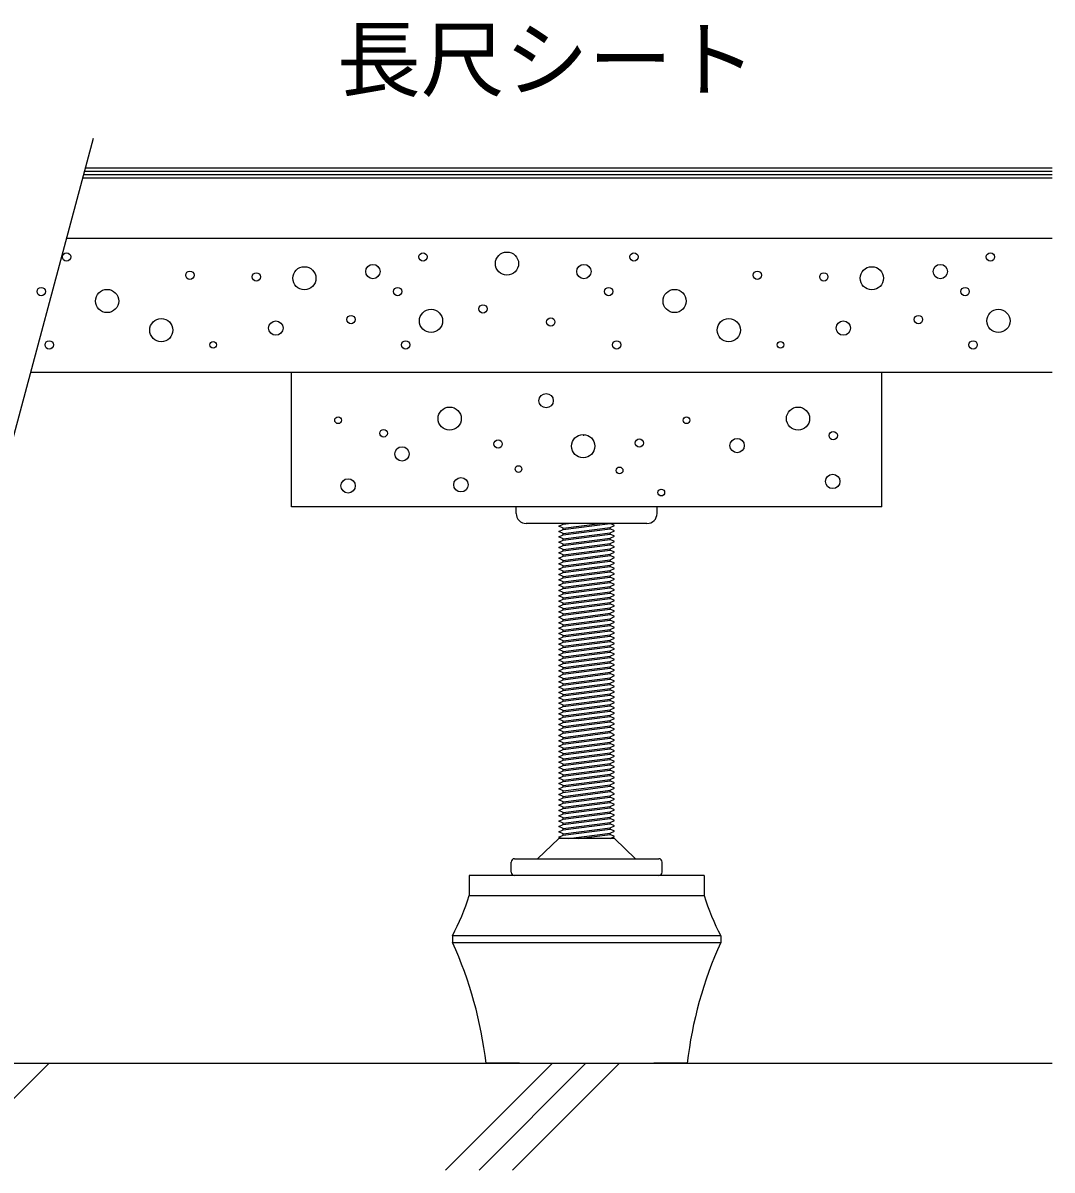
# Model space of a CAD drawing. Units: millimetres, scale not verified. Extents: x -688 to 687, y -487 to 475.
# Drawn here: x 255.2 to 408.6, y -66.7 to 104.4 of the extents above; entities that cross this region are included whole.
import ezdxf
from ezdxf.enums import TextEntityAlignment as Align

# ---------------------------------------------------------------- set-up
doc = ezdxf.new("R2010")
doc.units = ezdxf.units.MM
doc.header["$LTSCALE"] = 5
for name, color, linetype in [('1-1_中線', 7, 'Continuous'), ('1-2_太線１', 7, 'Continuous'), ('1-3_太線２', 7, 'Continuous'), ('1-4_細線', 7, 'Continuous'), ('1-6_文字', 7, 'Continuous'), ('1-9_ハッチ', 7, 'Continuous'), ('1-B_太線１', 7, 'Continuous'), ('1-D_細線', 7, 'Continuous')]:
    doc.layers.add(name, color=color, linetype=linetype)
doc.styles.add('ＭＳ ゴシック', font='')
doc.styles.get('ＭＳ ゴシック').set_extended_font_data('MS Gothic')

msp = doc.modelspace()

# ---------------------------------------------------------------- linework, layer by layer
at = {"layer": '1-1_中線'}
for p, q in [((408.616, 72.27), (261.652, 72.27)), ((408.616, 52.27), (256.293, 52.27))]:
    msp.add_line(p, q, dxfattribs=at)
at = {"layer": '1-2_太線１'}
for p, q in [((408.616, 82.27), (264.332, 82.27)), ((408.616, 82.77), (264.466, 82.77)), ((408.616, 81.27), (264.064, 81.27)), ((408.616, 81.77), (264.198, 81.77))]:
    msp.add_line(p, q, dxfattribs=at)
at = {"layer": '1-3_太線２'}
for p, q in [((408.616, 81.27), (264.064, 81.27)), ((408.616, 72.27), (261.652, 72.27))]:
    msp.add_line(p, q, dxfattribs=at)
at = {"layer": '1-4_細線'}
msp.add_line((265.644, 87.167), (247.505, 19.471), dxfattribs=at)
at = {"layer": '1-9_ハッチ'}
for p, q in [((243.159, -66.664), (259.093, -50.73)), ((334.127, -50.73), (318.193, -66.664)), ((323.193, -66.664), (339.127, -50.73)), ((328.193, -66.664), (344.127, -50.73))]:
    msp.add_line(p, q, dxfattribs=at)
for centre, radius in [((327.355, 68.526), 1.728), ((261.69, 69.519), 0.619), ((314.835, 69.519), 0.619), ((346.289, 69.519), 0.619), ((399.435, 69.519), 0.619), ((280.079, 66.793), 0.619), ((289.994, 66.538), 0.619), ((297.148, 66.339), 1.728), ((307.365, 67.344), 1.071), ((338.819, 67.344), 1.071), ((364.679, 66.793), 0.619), ((374.593, 66.538), 0.619), ((381.747, 66.339), 1.728), ((391.964, 67.344), 1.071), ((257.914, 64.352), 0.619), ((267.743, 62.947), 1.728), ((311.059, 64.352), 0.619), ((342.513, 64.352), 0.619), ((352.343, 62.947), 1.728), ((395.659, 64.352), 0.619), ((316.028, 59.98), 1.728), ((323.778, 61.769), 0.619), ((400.627, 59.98), 1.728), ((275.819, 58.601), 1.728), ((292.894, 58.903), 1.071), ((304.104, 60.179), 0.619), ((333.889, 59.821), 0.619), ((360.419, 58.601), 1.728), ((377.493, 58.903), 1.071), ((388.703, 60.179), 0.619), ((259.106, 56.403), 0.619), ((283.539, 56.413), 0.499), ((312.252, 56.403), 0.619), ((343.706, 56.403), 0.619), ((368.139, 56.413), 0.499), ((396.851, 56.403), 0.619)]:
    msp.add_circle(centre, radius, dxfattribs=at)
at = {"layer": '1-B_太線１'}
for p, q in [((295.229, 32.27), (295.229, 52.27)), ((383.229, 32.27), (383.229, 52.27)), ((338.799, 42.848), (338.799, 43.048)), ((383.229, 32.27), (295.229, 32.27)), ((349.729, 32.27), (328.729, 32.27)), ((328.729, 31.27), (328.729, 32.27)), ((349.729, 31.27), (349.729, 32.27)), ((348.229, 29.77), (330.229, 29.77)), ((335.729, 28.87), (342.729, 29.77)), ((335.729, 29.07), (341.173, 29.77)), ((335.729, 29.67), (336.507, 29.77)), ((343.379, 29.47), (342.729, 29.77)), ((342.729, 29.17), (343.379, 29.47)), ((342.729, 28.97), (342.729, 29.17)), ((335.079, 28.57), (335.729, 28.87)), ((335.729, 28.27), (335.079, 28.57)), ((335.079, 27.77), (335.729, 28.07)), ((335.729, 27.47), (335.079, 27.77)), ((335.729, 28.07), (342.729, 28.97)), ((335.729, 27.47), (342.729, 28.37)), ((335.729, 27.27), (342.729, 28.17)), ((335.729, 26.67), (342.729, 27.57)), ((335.729, 27.27), (335.729, 27.47)), ((343.379, 28.67), (342.729, 28.97)), ((342.729, 28.37), (343.379, 28.67)), ((342.729, 28.17), (342.729, 28.37)), ((343.379, 27.87), (342.729, 28.17)), ((342.729, 27.57), (343.379, 27.87)), ((342.729, 27.37), (342.729, 27.57)), ((335.079, 26.97), (335.729, 27.27)), ((335.729, 26.67), (335.079, 26.97)), ((335.079, 26.17), (335.729, 26.47)), ((335.729, 25.87), (335.079, 26.17)), ((335.079, 25.37), (335.729, 25.67)), ((335.729, 26.47), (342.729, 27.37)), ((335.729, 26.47), (335.729, 26.67)), ((335.729, 25.67), (342.729, 26.57)), ((335.729, 25.07), (342.729, 25.97)), ((335.729, 24.87), (342.729, 25.77)), ((343.379, 27.07), (342.729, 27.37)), ((342.729, 26.77), (343.379, 27.07)), ((342.729, 26.57), (342.729, 26.77)), ((343.379, 26.27), (342.729, 26.57)), ((342.729, 25.97), (343.379, 26.27)), ((342.729, 25.77), (342.729, 25.97)), ((343.379, 25.47), (342.729, 25.77)), ((335.729, 25.07), (335.079, 25.37)), ((335.079, 24.57), (335.729, 24.87)), ((335.729, 24.27), (335.079, 24.57)), ((335.079, 23.77), (335.729, 24.07)), ((335.729, 24.27), (342.729, 25.17)), ((335.729, 24.87), (335.729, 25.07)), ((335.729, 24.07), (342.729, 24.97)), ((335.729, 24.07), (335.729, 24.27)), ((335.729, 23.27), (342.729, 24.17)), ((342.729, 25.17), (343.379, 25.47)), ((342.729, 24.97), (342.729, 25.17)), ((343.379, 24.67), (342.729, 24.97)), ((342.729, 24.37), (343.379, 24.67)), ((342.729, 24.17), (342.729, 24.37)), ((343.379, 23.87), (342.729, 24.17)), ((335.729, 23.47), (335.079, 23.77)), ((335.079, 22.97), (335.729, 23.27)), ((335.729, 22.67), (335.079, 22.97)), ((335.079, 22.17), (335.729, 22.47)), ((335.729, 22.67), (342.729, 23.57)), ((335.729, 22.47), (342.729, 23.37)), ((335.729, 21.87), (342.729, 22.77)), ((335.729, 22.47), (335.729, 22.67)), ((335.729, 21.67), (342.729, 22.57)), ((342.729, 23.57), (343.379, 23.87)), ((342.729, 23.37), (342.729, 23.57)), ((343.379, 23.07), (342.729, 23.37)), ((342.729, 22.77), (343.379, 23.07)), ((342.729, 22.57), (342.729, 22.77)), ((343.379, 22.27), (342.729, 22.57)), ((342.729, 21.97), (343.379, 22.27)), ((335.729, 21.87), (335.079, 22.17)), ((335.079, 21.37), (335.729, 21.67)), ((335.729, 21.07), (335.079, 21.37)), ((335.079, 20.57), (335.729, 20.87)), ((335.729, 20.27), (335.079, 20.57)), ((335.729, 21.67), (335.729, 21.87)), ((335.729, 20.87), (342.729, 21.77)), ((335.729, 20.27), (342.729, 21.17)), ((335.729, 20.07), (342.729, 20.97)), ((342.729, 21.77), (342.729, 21.97)), ((343.379, 21.47), (342.729, 21.77)), ((342.729, 21.17), (343.379, 21.47)), ((342.729, 20.97), (342.729, 21.17)), ((343.379, 20.67), (342.729, 20.97)), ((342.729, 20.37), (343.379, 20.67)), ((335.079, 19.77), (335.729, 20.07)), ((335.729, 19.47), (335.079, 19.77)), ((335.079, 18.97), (335.729, 19.27)), ((335.729, 18.67), (335.079, 18.97)), ((335.729, 19.47), (342.729, 20.37)), ((335.729, 20.07), (335.729, 20.27)), ((335.729, 19.27), (342.729, 20.17)), ((335.729, 19.27), (335.729, 19.47)), ((335.729, 18.47), (342.729, 19.37)), ((342.729, 20.17), (342.729, 20.37)), ((343.379, 19.87), (342.729, 20.17)), ((342.729, 19.57), (343.379, 19.87)), ((342.729, 19.37), (342.729, 19.57)), ((343.379, 19.07), (342.729, 19.37)), ((342.729, 18.77), (343.379, 19.07)), ((335.079, 18.17), (335.729, 18.47)), ((335.729, 17.87), (335.079, 18.17)), ((335.079, 17.37), (335.729, 17.67)), ((335.729, 17.07), (335.079, 17.37)), ((335.729, 17.87), (342.729, 18.77)), ((335.729, 17.67), (342.729, 18.57)), ((335.729, 17.07), (342.729, 17.97)), ((335.729, 17.67), (335.729, 17.87)), ((335.729, 16.87), (342.729, 17.77)), ((342.729, 18.57), (342.729, 18.77)), ((343.379, 18.27), (342.729, 18.57)), ((342.729, 17.97), (343.379, 18.27)), ((342.729, 17.77), (342.729, 17.97)), ((343.379, 17.47), (342.729, 17.77)), ((342.729, 17.17), (343.379, 17.47)), ((342.729, 16.97), (342.729, 17.17)), ((335.079, 16.57), (335.729, 16.87)), ((335.729, 16.27), (335.079, 16.57)), ((335.079, 15.77), (335.729, 16.07)), ((335.729, 15.47), (335.079, 15.77)), ((335.729, 16.87), (335.729, 17.07)), ((335.729, 16.07), (342.729, 16.97)), ((335.729, 15.27), (342.729, 16.17)), ((343.379, 16.67), (342.729, 16.97)), ((342.729, 16.37), (343.379, 16.67)), ((342.729, 16.17), (342.729, 16.37)), ((343.379, 15.87), (342.729, 16.17)), ((342.729, 15.57), (343.379, 15.87)), ((342.729, 15.37), (342.729, 15.57)), ((335.079, 14.97), (335.729, 15.27)), ((335.729, 14.67), (335.079, 14.97)), ((335.079, 14.17), (335.729, 14.47)), ((335.729, 13.87), (335.079, 14.17)), ((335.729, 14.47), (342.729, 15.37)), ((335.729, 13.87), (342.729, 14.77)), ((335.729, 13.67), (342.729, 14.57)), ((335.729, 13.07), (342.729, 13.97)), ((335.729, 13.67), (335.729, 13.87)), ((335.729, 12.87), (342.729, 13.77)), ((343.379, 15.07), (342.729, 15.37)), ((342.729, 14.77), (343.379, 15.07)), ((342.729, 14.57), (342.729, 14.77)), ((343.379, 14.27), (342.729, 14.57)), ((342.729, 13.97), (343.379, 14.27)), ((342.729, 13.77), (342.729, 13.97)), ((343.379, 13.47), (342.729, 13.77)), ((335.079, 13.37), (335.729, 13.67)), ((335.729, 13.07), (335.079, 13.37)), ((335.079, 12.57), (335.729, 12.87)), ((335.729, 12.27), (335.079, 12.57)), ((335.079, 11.77), (335.729, 12.07)), ((335.729, 12.87), (335.729, 13.07)), ((335.729, 12.07), (342.729, 12.97)), ((335.729, 11.47), (342.729, 12.37)), ((335.729, 11.27), (342.729, 12.17)), ((342.729, 13.17), (343.379, 13.47)), ((342.729, 12.97), (342.729, 13.17)), ((343.379, 12.67), (342.729, 12.97)), ((342.729, 12.37), (343.379, 12.67)), ((342.729, 12.17), (342.729, 12.37)), ((343.379, 11.87), (342.729, 12.17)), ((335.729, 11.47), (335.079, 11.77)), ((335.079, 10.97), (335.729, 11.27)), ((335.729, 10.67), (335.079, 10.97)), ((335.079, 10.17), (335.729, 10.47)), ((335.729, 10.67), (342.729, 11.57)), ((335.729, 11.27), (335.729, 11.47)), ((335.729, 10.47), (342.729, 11.37)), ((335.729, 10.47), (335.729, 10.67)), ((335.729, 9.67), (342.729, 10.57)), ((342.729, 11.57), (343.379, 11.87)), ((342.729, 11.37), (342.729, 11.57)), ((343.379, 11.07), (342.729, 11.37)), ((342.729, 10.77), (343.379, 11.07)), ((342.729, 10.57), (342.729, 10.77)), ((343.379, 10.27), (342.729, 10.57)), ((342.729, 9.97), (343.379, 10.27)), ((335.729, 9.87), (335.079, 10.17)), ((335.079, 9.37), (335.729, 9.67)), ((335.729, 9.07), (335.079, 9.37)), ((335.079, 8.57), (335.729, 8.87)), ((335.729, 8.27), (335.079, 8.57)), ((335.729, 9.07), (342.729, 9.97)), ((335.729, 8.87), (342.729, 9.77)), ((335.729, 8.27), (342.729, 9.17)), ((335.729, 8.87), (335.729, 9.07)), ((335.729, 8.07), (342.729, 8.97)), ((342.729, 9.77), (342.729, 9.97)), ((343.379, 9.47), (342.729, 9.77)), ((342.729, 9.17), (343.379, 9.47)), ((342.729, 8.97), (342.729, 9.17)), ((343.379, 8.67), (342.729, 8.97)), ((342.729, 8.37), (343.379, 8.67)), ((335.079, 7.77), (335.729, 8.07)), ((335.729, 7.47), (335.079, 7.77)), ((335.079, 6.97), (335.729, 7.27)), ((335.729, 6.67), (335.079, 6.97)), ((335.729, 8.07), (335.729, 8.27)), ((335.729, 7.27), (342.729, 8.17)), ((335.729, 6.67), (342.729, 7.57)), ((335.729, 6.47), (342.729, 7.37)), ((342.729, 8.17), (342.729, 8.37)), ((343.379, 7.87), (342.729, 8.17)), ((342.729, 7.57), (343.379, 7.87)), ((342.729, 7.37), (342.729, 7.57)), ((343.379, 7.07), (342.729, 7.37)), ((342.729, 6.77), (343.379, 7.07)), ((335.079, 6.17), (335.729, 6.47)), ((335.729, 5.87), (335.079, 6.17)), ((335.079, 5.37), (335.729, 5.67)), ((335.729, 5.07), (335.079, 5.37)), ((335.729, 5.87), (342.729, 6.77)), ((335.729, 6.47), (335.729, 6.67)), ((335.729, 5.67), (342.729, 6.57)), ((335.729, 5.67), (335.729, 5.87)), ((335.729, 4.87), (342.729, 5.77)), ((335.729, 4.27), (342.729, 5.17)), ((342.729, 6.57), (342.729, 6.77)), ((343.379, 6.27), (342.729, 6.57)), ((342.729, 5.97), (343.379, 6.27)), ((342.729, 5.77), (342.729, 5.97)), ((343.379, 5.47), (342.729, 5.77)), ((342.729, 5.17), (343.379, 5.47)), ((342.729, 4.97), (342.729, 5.17)), ((335.079, 4.57), (335.729, 4.87)), ((335.729, 4.27), (335.079, 4.57)), ((335.079, 3.77), (335.729, 4.07)), ((335.729, 3.47), (335.079, 3.77)), ((335.729, 4.07), (342.729, 4.97)), ((335.729, 3.47), (342.729, 4.37)), ((335.729, 4.07), (335.729, 4.27)), ((335.729, 3.27), (342.729, 4.17)), ((335.729, 3.27), (335.729, 3.47)), ((343.379, 4.67), (342.729, 4.97)), ((342.729, 4.37), (343.379, 4.67)), ((342.729, 4.17), (342.729, 4.37)), ((343.379, 3.87), (342.729, 4.17)), ((342.729, 3.57), (343.379, 3.87)), ((342.729, 3.37), (342.729, 3.57)), ((335.079, 2.97), (335.729, 3.27)), ((335.729, 2.67), (335.079, 2.97)), ((335.079, 2.17), (335.729, 2.47)), ((335.729, 1.87), (335.079, 2.17)), ((335.729, 2.47), (342.729, 3.37)), ((335.729, 1.87), (342.729, 2.77)), ((335.729, 1.67), (342.729, 2.57)), ((335.729, 1.07), (342.729, 1.97)), ((335.729, 1.67), (335.729, 1.87)), ((335.729, 0.87), (342.729, 1.77)), ((343.379, 3.07), (342.729, 3.37)), ((342.729, 2.77), (343.379, 3.07)), ((342.729, 2.57), (342.729, 2.77)), ((343.379, 2.27), (342.729, 2.57)), ((342.729, 1.97), (343.379, 2.27)), ((342.729, 1.77), (342.729, 1.97)), ((343.379, 1.47), (342.729, 1.77)), ((335.079, 1.37), (335.729, 1.67)), ((335.729, 1.07), (335.079, 1.37)), ((335.079, 0.57), (335.729, 0.87)), ((335.729, 0.27), (335.079, 0.57)), ((335.079, -0.23), (335.729, 0.07)), ((335.729, 0.87), (335.729, 1.07)), ((335.729, 0.07), (342.729, 0.97)), ((335.729, -0.53), (342.729, 0.37)), ((335.729, -0.73), (342.729, 0.17)), ((342.729, 1.17), (343.379, 1.47)), ((342.729, 0.97), (342.729, 1.17)), ((343.379, 0.67), (342.729, 0.97)), ((342.729, 0.37), (343.379, 0.67)), ((342.729, 0.17), (342.729, 0.37)), ((343.379, -0.13), (342.729, 0.17)), ((335.729, -0.53), (335.079, -0.23)), ((335.079, -1.03), (335.729, -0.73)), ((335.729, -1.33), (335.079, -1.03)), ((335.079, -1.83), (335.729, -1.53)), ((335.729, -1.33), (342.729, -0.43)), ((335.729, -0.73), (335.729, -0.53)), ((335.729, -1.53), (342.729, -0.63)), ((335.729, -1.53), (335.729, -1.33)), ((335.729, -2.33), (342.729, -1.43)), ((342.729, -0.43), (343.379, -0.13)), ((342.729, -0.63), (342.729, -0.43)), ((343.379, -0.93), (342.729, -0.63)), ((342.729, -1.23), (343.379, -0.93)), ((342.729, -1.43), (342.729, -1.23)), ((343.379, -1.73), (342.729, -1.43)), ((335.729, -2.13), (335.079, -1.83)), ((335.079, -2.63), (335.729, -2.33)), ((335.729, -2.93), (335.079, -2.63)), ((335.079, -3.43), (335.729, -3.13)), ((335.729, -2.93), (342.729, -2.03)), ((335.729, -3.13), (342.729, -2.23)), ((335.729, -3.73), (342.729, -2.83)), ((335.729, -3.13), (335.729, -2.93)), ((335.729, -3.93), (342.729, -3.03)), ((342.729, -2.03), (343.379, -1.73)), ((342.729, -2.23), (342.729, -2.03)), ((343.379, -2.53), (342.729, -2.23)), ((342.729, -2.83), (343.379, -2.53)), ((342.729, -3.03), (342.729, -2.83)), ((343.379, -3.33), (342.729, -3.03)), ((342.729, -3.63), (343.379, -3.33)), ((335.729, -3.73), (335.079, -3.43)), ((335.079, -4.23), (335.729, -3.93)), ((335.729, -4.53), (335.079, -4.23)), ((335.079, -5.03), (335.729, -4.73)), ((335.729, -5.33), (335.079, -5.03)), ((335.729, -3.93), (335.729, -3.73)), ((335.729, -4.73), (342.729, -3.83)), ((335.729, -5.33), (342.729, -4.43)), ((335.729, -5.53), (342.729, -4.63)), ((342.729, -3.83), (342.729, -3.63)), ((343.379, -4.13), (342.729, -3.83)), ((342.729, -4.43), (343.379, -4.13)), ((342.729, -4.63), (342.729, -4.43)), ((343.379, -4.93), (342.729, -4.63)), ((342.729, -5.23), (343.379, -4.93)), ((335.079, -5.83), (335.729, -5.53)), ((335.729, -6.13), (335.079, -5.83)), ((335.079, -6.63), (335.729, -6.33)), ((335.729, -6.93), (335.079, -6.63)), ((335.729, -6.13), (342.729, -5.23)), ((335.729, -5.53), (335.729, -5.33)), ((335.729, -6.33), (342.729, -5.43)), ((335.729, -6.33), (335.729, -6.13)), ((335.729, -7.13), (342.729, -6.23)), ((335.729, -7.73), (342.729, -6.83)), ((342.729, -5.43), (342.729, -5.23)), ((343.379, -5.73), (342.729, -5.43)), ((342.729, -6.03), (343.379, -5.73)), ((342.729, -6.23), (342.729, -6.03)), ((343.379, -6.53), (342.729, -6.23)), ((342.729, -6.83), (343.379, -6.53)), ((342.729, -7.03), (342.729, -6.83)), ((335.079, -7.43), (335.729, -7.13)), ((335.729, -7.73), (335.079, -7.43)), ((335.079, -8.23), (335.729, -7.93)), ((335.729, -8.53), (335.079, -8.23)), ((335.729, -7.93), (342.729, -7.03)), ((335.729, -8.53), (342.729, -7.63)), ((335.729, -7.93), (335.729, -7.73)), ((335.729, -8.73), (342.729, -7.83)), ((335.729, -8.73), (335.729, -8.53)), ((343.379, -7.33), (342.729, -7.03)), ((342.729, -7.63), (343.379, -7.33)), ((342.729, -7.83), (342.729, -7.63)), ((343.379, -8.13), (342.729, -7.83)), ((342.729, -8.43), (343.379, -8.13)), ((342.729, -8.63), (342.729, -8.43)), ((335.079, -9.03), (335.729, -8.73)), ((335.729, -9.33), (335.079, -9.03)), ((335.079, -9.83), (335.729, -9.53)), ((335.729, -10.13), (335.079, -9.83)), ((335.729, -9.53), (342.729, -8.63)), ((335.729, -10.13), (342.729, -9.23)), ((335.729, -10.33), (342.729, -9.43)), ((335.729, -10.93), (342.729, -10.03)), ((335.729, -10.33), (335.729, -10.13)), ((335.729, -11.13), (342.729, -10.23)), ((343.379, -8.93), (342.729, -8.63)), ((342.729, -9.23), (343.379, -8.93)), ((342.729, -9.43), (342.729, -9.23)), ((343.379, -9.73), (342.729, -9.43)), ((342.729, -10.03), (343.379, -9.73)), ((342.729, -10.23), (342.729, -10.03)), ((343.379, -10.53), (342.729, -10.23)), ((335.079, -10.63), (335.729, -10.33)), ((335.729, -10.93), (335.079, -10.63)), ((335.079, -11.43), (335.729, -11.13)), ((335.729, -11.73), (335.079, -11.43)), ((335.079, -12.23), (335.729, -11.93)), ((335.729, -11.13), (335.729, -10.93)), ((335.729, -11.93), (342.729, -11.03)), ((335.729, -12.53), (342.729, -11.63)), ((335.729, -12.73), (342.729, -11.83)), ((342.729, -10.83), (343.379, -10.53)), ((342.729, -11.03), (342.729, -10.83)), ((343.379, -11.33), (342.729, -11.03)), ((342.729, -11.63), (343.379, -11.33)), ((342.729, -11.83), (342.729, -11.63)), ((343.379, -12.13), (342.729, -11.83)), ((335.729, -12.53), (335.079, -12.23)), ((335.079, -13.03), (335.729, -12.73)), ((335.729, -13.33), (335.079, -13.03)), ((335.079, -13.83), (335.729, -13.53)), ((335.729, -13.33), (342.729, -12.43)), ((335.729, -12.73), (335.729, -12.53)), ((335.729, -13.53), (342.729, -12.63)), ((335.729, -13.53), (335.729, -13.33)), ((335.729, -14.33), (342.729, -13.43)), ((342.729, -12.43), (343.379, -12.13)), ((342.729, -12.63), (342.729, -12.43)), ((343.379, -12.93), (342.729, -12.63)), ((342.729, -13.23), (343.379, -12.93)), ((342.729, -13.43), (342.729, -13.23)), ((343.379, -13.73), (342.729, -13.43)), ((335.729, -14.13), (335.079, -13.83)), ((335.079, -14.63), (335.729, -14.33)), ((335.729, -14.93), (335.079, -14.63)), ((335.079, -15.43), (335.729, -15.13)), ((335.729, -14.93), (342.729, -14.03)), ((335.729, -15.13), (342.729, -14.23)), ((335.729, -15.73), (342.729, -14.83)), ((335.729, -15.13), (335.729, -14.93)), ((335.729, -15.93), (342.729, -15.03)), ((342.729, -14.03), (343.379, -13.73)), ((342.729, -14.23), (342.729, -14.03)), ((343.379, -14.53), (342.729, -14.23)), ((342.729, -14.83), (343.379, -14.53)), ((342.729, -15.03), (342.729, -14.83)), ((343.379, -15.33), (342.729, -15.03)), ((342.729, -15.63), (343.379, -15.33)), ((335.729, -15.73), (335.079, -15.43)), ((335.079, -16.23), (335.729, -15.93)), ((335.729, -16.53), (335.079, -16.23)), ((335.512, -17.23), (335.079, -17.03)), ((335.729, -16.53), (342.729, -15.63)), ((335.729, -15.93), (335.729, -15.73)), ((335.729, -16.73), (342.729, -15.83)), ((336.507, -17.23), (342.729, -16.43)), ((338.062, -17.23), (342.729, -16.63)), ((342.729, -15.83), (342.729, -15.63)), ((343.379, -16.13), (342.729, -15.83)), ((342.729, -16.43), (343.379, -16.13)), ((342.729, -16.63), (342.729, -16.43)), ((343.379, -16.93), (342.729, -16.63)), ((342.729, -17.23), (343.379, -16.93)), ((335.079, -17.23), (331.929, -20.23)), ((343.379, -17.23), (335.079, -17.23)), ((343.379, -17.23), (346.529, -20.23)), ((328.479, -20.23), (349.979, -20.23)), ((327.979, -22.23), (327.979, -20.73)), ((350.479, -22.23), (350.479, -20.73)), ((321.729, -22.73), (321.729, -25.73)), ((356.729, -22.73), (321.729, -22.73)), ((356.729, -22.73), (356.729, -25.73)), ((321.729, -25.73), (356.729, -25.73)), ((319.229, -31.73), (319.229, -32.73)), ((359.229, -31.73), (319.229, -31.73)), ((359.229, -31.73), (359.229, -32.73)), ((319.229, -32.73), (359.229, -32.73)), ((329.229, -50.73), (324.229, -50.73)), ((329.229, -50.73), (324.229, -50.73)), ((329.229, -50.73), (349.229, -50.73)), ((349.229, -50.73), (354.229, -50.73)), ((354.229, -50.73), (349.229, -50.73))]:
    msp.add_line(p, q, dxfattribs=at)
for points in [[(335.079, 29.37), (335.729, 29.67), (335.729, 29.77)], [(335.729, 28.87), (335.729, 29.07), (335.079, 29.37)], [(335.729, 28.07), (335.729, 28.27), (342.729, 29.17)], [(335.729, 25.67), (335.729, 25.87), (342.729, 26.77)], [(335.729, 23.27), (335.729, 23.47), (342.729, 24.37)], [(335.729, 20.87), (335.729, 21.07), (342.729, 21.97)], [(335.729, 18.47), (335.729, 18.67), (342.729, 19.57)], [(335.729, 16.07), (335.729, 16.27), (342.729, 17.17)], [(335.729, 15.27), (335.729, 15.47), (342.729, 16.37)], [(335.729, 14.47), (335.729, 14.67), (342.729, 15.57)], [(335.729, 12.07), (335.729, 12.27), (342.729, 13.17)], [(335.729, 9.67), (335.729, 9.87), (342.729, 10.77)], [(335.729, 7.27), (335.729, 7.47), (342.729, 8.37)], [(335.729, 4.87), (335.729, 5.07), (342.729, 5.97)], [(335.729, 2.47), (335.729, 2.67), (342.729, 3.57)], [(335.729, 0.07), (335.729, 0.27), (342.729, 1.17)], [(335.729, -2.33), (335.729, -2.13), (342.729, -1.23)], [(335.729, -4.73), (335.729, -4.53), (342.729, -3.63)], [(335.729, -7.13), (335.729, -6.93), (342.729, -6.03)], [(335.729, -9.53), (335.729, -9.33), (342.729, -8.43)], [(335.729, -11.93), (335.729, -11.73), (342.729, -10.83)], [(335.729, -14.33), (335.729, -14.13), (342.729, -13.23)], [(335.079, -17.03), (335.729, -16.73), (335.729, -16.53)]]:
    msp.add_lwpolyline(points, dxfattribs=at)
for centre, radius in [((333.193, 48.08), 1.071), ((318.809, 45.407), 1.728), ((370.744, 45.407), 1.728), ((302.171, 45.157), 0.499), ((354.106, 45.157), 0.499), ((308.953, 43.219), 0.571), ((338.712, 41.297), 1.728), ((375.992, 42.872), 0.619), ((311.707, 40.143), 1.071), ((326.03, 41.627), 0.619), ((347.082, 41.768), 0.619), ((361.669, 41.389), 1.071), ((329.075, 37.89), 0.499), ((344.142, 37.684), 0.499), ((344.142, 37.684), 0.499), ((303.666, 35.378), 1.071), ((320.492, 35.543), 1.071), ((375.918, 36.038), 1.071), ((350.363, 34.375), 0.499)]:
    msp.add_circle(centre, radius, dxfattribs=at)
for centre, radius, start, end in [((330.229, 31.27), 1.5, 180, 270), ((348.229, 31.27), 1.5, 270, 0), ((328.479, -20.73), 0.5, 90, 180), ((349.979, -20.73), 0.5, 0, 90), ((328.479, -22.23), 0.5, 180, 270), ((349.979, -22.23), 0.5, 270, 0), ((283.678, -13.396), 40, 332.71972, 342.04055), ((394.78, -13.396), 40, 197.95945, 207.28028), ((264.623, -57.593), 60, 6.56789, 24.4803), ((413.835, -57.593), 60, 155.5197, 173.43211)]:
    msp.add_arc(centre, radius, start, end, dxfattribs=at)
at = {"layer": '1-D_細線'}
msp.add_line((228.694, -50.73), (408.616, -50.73), dxfattribs=at)

# ---------------------------------------------------------------- texts
at = {"layer": '1-6_文字', "style": 'ＭＳ ゴシック'}
msp.add_text('長尺シート', height=9.164, dxfattribs=at).set_placement((302.013, 91.669), align=Align.BOTTOM_LEFT)

doc.saveas('drawing.dxf')
